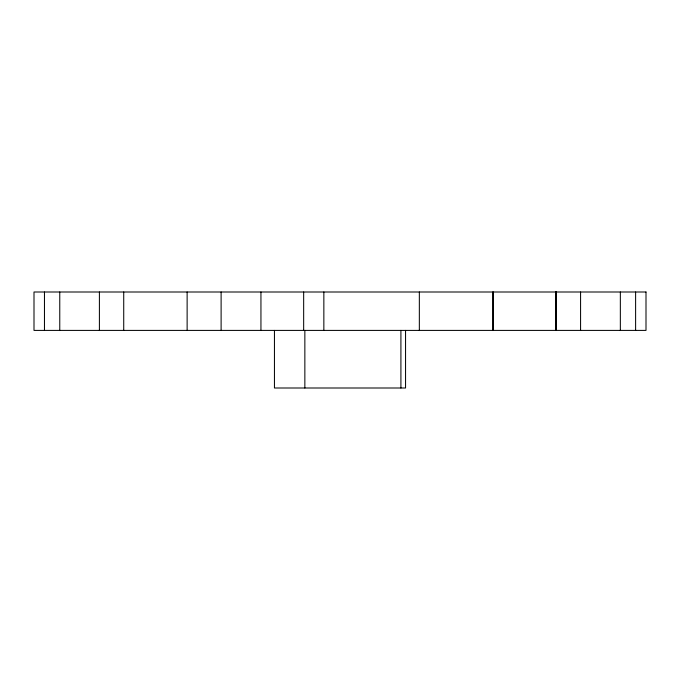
<?xml version="1.0" encoding="UTF-8"?>
<svg xmlns="http://www.w3.org/2000/svg" width="680" height="680" viewBox="0 0 680 680"><rect width="100%" height="100%" fill="white"/><g stroke="black" fill="none" stroke-linecap="round" stroke-linejoin="round"><path stroke-width="1.02" d="M635.613 292L635.613 330.403M620.347 292L620.347 330.403M580.575 292L580.575 330.403M556.478 292L556.478 330.403M556.112 292L556.112 330.403M555.917 292L555.917 330.403M555.534 292L555.534 330.403M493.127 292L493.127 330.403M492.932 292L492.932 330.403M419.339 292L419.339 330.403M405.552 330.403L405.552 388L274.448 388L274.448 330.403M400.911 330.403L400.911 388M323.85 292L323.85 330.403M304.852 330.403L304.852 388M303.662 292L303.662 330.403M260.942 292L260.942 330.403M221.111 292L221.111 330.403M187.127 292L187.127 330.403M123.726 292L123.726 330.403M99.399 292L99.399 330.403M59.764 292L59.764 330.403M44.464 292L44.464 330.403M646 292L34 292L34 330.403L646 330.403L646 292"/></g></svg>
